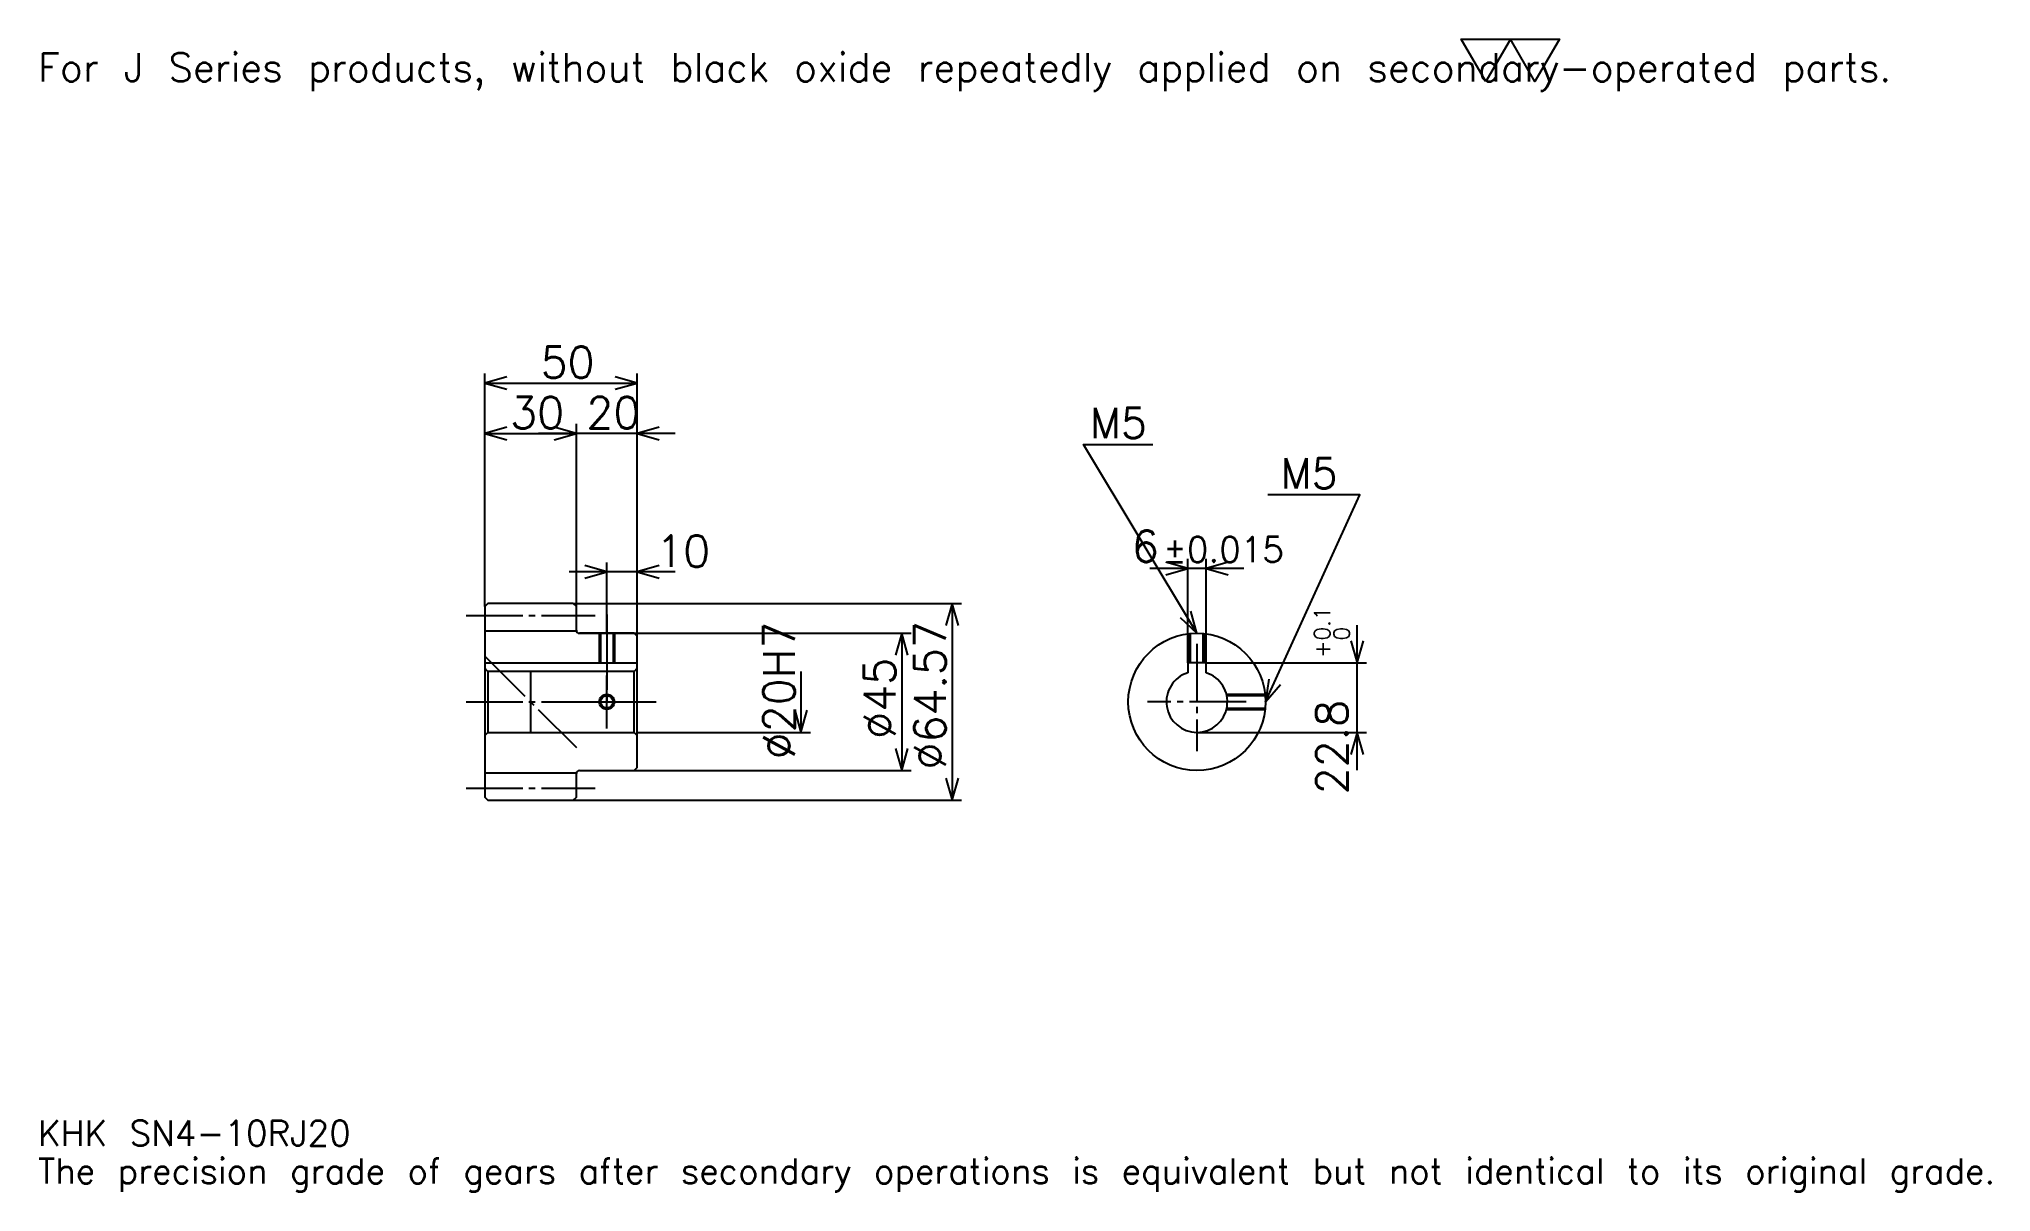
# Model space of a CAD drawing. Extents: x 21 to 661, y 8 to 386.
import ezdxf

# ---------------------------------------------------------------- set-up
doc = ezdxf.new("R2010")
doc.units = 0
doc.linetypes.add('DASHDOT', pattern=[24.782608, 18.586957, -2.065217, 2.065217, -2.065217])
doc.layers.get('0').update_dxf_attribs({"linetype": 'CONTINUOUS'})
doc.layers.add('DASHDOT', color=6, linetype='DASHDOT')
doc.styles.add('KANJI', font='TXT', dxfattribs={"bigfont": 'BIGFONT'})

msp = doc.modelspace()

# ---------------------------------------------------------------- linework, layer by layer
at = {"color": 5}
for p, q in [((167.282593, 200.599487), (167.282593, 275.979919)), ((217.282593, 200.599487), (217.282593, 275.979919)), ((167.282593, 272.88208), (217.282593, 272.88208)), ((167.282593, 256.360352), (197.282593, 256.360352)), ((229.673889, 256.360352), (184.891296, 256.360352)), ((197.282593, 200.599487), (197.282593, 259.458191)), ((207.282593, 200.599487), (207.282593, 214.023407)), ((416.260864, 212.093475), (385.478241, 212.093475)), ((397.869568, 181.115219), (397.869568, 215.191299)), ((403.869568, 181.115219), (403.869568, 215.191299)), ((229.673889, 210.925568), (194.891296, 210.925568)), ((167.282593, 199.599487), (167.282593, 200.599487)), ((196.282593, 200.599487), (217.282593, 200.599487)), ((197.282593, 199.599487), (197.282593, 200.599487)), ((207.282593, 190.815216), (207.282593, 200.599487)), ((207.282593, 190.815216), (207.282593, 200.599487)), ((217.282593, 200.599487), (323.641296, 200.599487)), ((217.282593, 189.815216), (217.282593, 200.599487)), ((320.543457, 200.599487), (320.543457, 136.030945)), ((453.434753, 145.92392), (453.434753, 193.506516)), ((198.282593, 190.815216), (217.282593, 190.815216)), ((217.282593, 190.815216), (307.119568, 190.815216)), ((304.021729, 190.815216), (304.021729, 145.815216)), ((403.869568, 181.115219), (456.532593, 181.115219)), ((270.978241, 178.315216), (270.978241, 158.315216)), ((217.282593, 158.315216), (274.07605, 158.315216)), ((400.869568, 158.315216), (456.532593, 158.315216)), ((198.282593, 145.815216), (217.282593, 145.815216)), ((217.282593, 145.815216), (307.119568, 145.815216)), ((196.282593, 136.030945), (217.282593, 136.030945)), ((217.282593, 136.030945), (323.641296, 136.030945))]:
    msp.add_line(p, q, dxfattribs=at)
at = {"color": 4}
for p, q in [((167.282593, 191.599487), (197.282593, 191.599487)), ((167.282593, 181.115219), (217.282593, 181.115219)), ((216.282593, 178.315216), (217.282593, 179.315216)), ((168.282593, 178.315216), (168.282593, 158.315216)), ((216.282593, 158.315216), (217.282593, 157.315216)), ((167.282593, 145.030945), (197.282593, 145.030945))]:
    msp.add_line(p, q, dxfattribs=at)
at = {"color": 7}
msp.add_line((182.282593, 178.641296), (182.282593, 157.989136), dxfattribs=at)
msp.add_lwpolyline([(495.652161, 371.739136), (487.597809, 385.700012), (519.815186, 385.700012), (511.760864, 371.739136), (503.706512, 385.700012), (495.652161, 371.739136)], dxfattribs=at)
at = {"color": 5}
for points in [[(174.510849, 274.947327), (167.282593, 272.88208), (174.510849, 270.816895)], [(210.054337, 270.816895), (217.282593, 272.88208), (210.054337, 274.947327)], [(174.510849, 258.425568), (167.282593, 256.360352), (174.510849, 254.295135)], [(190.054337, 254.295135), (197.282593, 256.360352), (190.054337, 258.425568)], [(190.054337, 254.295135), (197.282593, 256.360352), (190.054337, 258.425568)], [(224.510849, 258.425568), (217.282593, 256.360352), (224.510849, 254.295135)], [(400.869568, 190.815216), (363.695618, 252.771729), (386.413025, 252.771729)], [(423.369537, 168.315216), (454.347809, 236.25), (424.195648, 236.25)], [(200.054337, 208.860352), (207.282593, 210.925568), (200.054337, 212.990784)], [(224.510849, 212.990784), (217.282593, 210.925568), (224.510849, 208.860352)], [(390.641296, 210.028259), (397.869568, 212.093475), (390.641296, 214.158691)], [(411.097809, 214.158691), (403.869568, 212.093475), (411.097809, 210.028259)], [(322.608673, 193.371231), (320.543457, 200.599487), (318.478241, 193.371231)], [(395.37973, 195.950851), (400.869568, 190.815216), (398.92157, 198.075943)], [(306.086945, 183.58696), (304.021729, 190.815216), (301.956512, 183.58696)], [(451.369537, 188.343475), (453.434753, 181.115219), (455.499969, 188.343475)], [(424.489471, 175.748825), (423.369537, 168.315216), (428.24762, 174.03511)], [(268.913025, 165.543472), (270.978241, 158.315216), (273.043457, 165.543472)], [(455.499969, 151.08696), (453.434753, 158.315216), (451.369537, 151.08696)], [(301.956512, 153.043472), (304.021729, 145.815216), (306.086945, 153.043472)], [(318.478241, 143.259201), (320.543457, 136.030945), (322.608673, 143.259201)]]:
    msp.add_lwpolyline(points, dxfattribs=at)
at = {"color": 4}
for points in [[(197.282593, 191.815216), (197.282593, 199.599487), (196.282593, 200.599487), (168.282593, 200.599487), (167.282593, 199.599487), (167.282593, 157.315216)], [(198.282593, 145.815216), (216.282593, 145.815216), (217.282593, 146.815216), (217.282593, 189.815216), (216.282593, 190.815216), (198.282593, 190.815216)], [(204.782593, 190.815216), (204.782593, 181.115219)], [(205.21759, 190.815216), (205.21759, 181.115219)], [(209.347595, 190.815216), (209.347595, 181.115219)], [(209.782593, 190.815216), (209.782593, 181.115219)], [(398.369568, 181.115219), (398.369568, 190.675903)], [(398.804565, 181.115219), (398.804565, 190.720261)], [(402.93457, 181.115219), (402.93457, 190.720261)], [(403.369568, 181.115219), (403.369568, 190.675903)], [(167.282593, 157.315216), (168.282593, 158.315216), (216.282593, 158.315216), (216.282593, 178.315216), (168.282593, 178.315216), (167.282593, 179.315216)], [(403.869568, 177.854614), (403.869568, 181.115219), (397.869568, 181.115219), (397.869568, 177.854614)], [(410.552002, 170.815216), (423.230225, 170.815216)], [(410.654022, 170.380219), (423.274597, 170.380219)], [(410.552002, 165.815216), (423.230225, 165.815216)], [(410.654022, 166.250214), (423.274597, 166.250214)], [(167.282593, 157.315216), (167.282593, 137.030945), (168.282593, 136.030945), (196.282593, 136.030945), (197.282593, 137.030945), (197.282593, 144.815216)]]:
    msp.add_lwpolyline(points, dxfattribs=at)
for centre, radius in [((400.869568, 168.315216), 22.5), ((207.282593, 168.315216), 2.065)]:
    msp.add_circle(centre, radius, dxfattribs=at)
at = {"color": 7}
msp.add_circle((207.282593, 168.315216), 2.5, dxfattribs=at)
at = {"color": 4}
for centre, radius, start, end in [((198.282593, 191.815216), 1, 180, 270), ((400.869568, 168.315216), 10, 107.457602748, 72.542397252), ((198.282593, 144.815216), 1, 90, 180)]:
    msp.add_arc(centre, radius, start, end, dxfattribs=at)
at = {"layer": 'DASHDOT', "color": 7}
for p, q in [((161.086945, 196.599487), (203.478241, 196.599487)), ((207.282593, 190.815216), (207.282593, 168.315216)), ((400.869568, 187.310867), (400.869568, 152.119568)), ((167.282593, 183.315216), (197.282593, 153.315216)), ((161.086945, 168.315216), (223.478241, 168.315216)), ((417.065186, 168.315216), (384.673889, 168.315216)), ((161.086945, 140.030945), (203.478241, 140.030945))]:
    msp.add_line(p, q, dxfattribs=at)
for points in [[(207.282593, 197.010864), (207.282593, 174.919571)], [(207.282593, 159.619568), (207.282593, 177.010864)], [(198.586945, 168.315216), (215.978241, 168.315216)]]:
    msp.add_lwpolyline(points, dxfattribs=at)

# ---------------------------------------------------------------- texts
at = {"color": 7, "style": 'KANJI'}
for s, height, p in [('For J Series products, without black oxide repeatedly applied on secondary-operated parts.', 9.293478, (20.652174, 371.739136)), ('50', 10.326087, (185.570633, 274.534271)), ('30', 10.326087, (175.570633, 258.012512)), ('20', 10.326087, (200.570633, 258.012512)), ('M5', 9.913044, (365.760864, 254.836945)), ('M5', 9.913044, (428.32608, 238.315216)), ('6', 10.326087, (379.554474, 214.158691)), ('10', 10.326087, (223.478241, 212.577759)), ('%%p0.015', 8.26087, (389.776001, 214.158691)), ('KHK SN4-10RJ20', 8.26087, (20.652174, 22.717392)), ('The precision grade of gears after secondary operations is equivalent but not identical to its original grade.', 8.26087, (20.652174, 10.326087))]:
    msp.add_text(s, height=height, dxfattribs=at).set_placement(p)
for s, height, p in [('%%c20H7', 10.326087, (268.913025, 149.470108)), ('%%c64.57', 10.326087, (318.478241, 146.114136)), ('0.1', 5.163043, (444.554321, 188.469849)), ('0', 5.163043, (450.956482, 188.469849)), ('+', 5.163043, (444.554321, 182.687241)), ('%%c45', 10.326087, (301.956512, 156.182068)), ('22.8', 10.326087, (450.336914, 137.991837))]:
    msp.add_text(s, height=height, rotation=90, dxfattribs=at).set_placement(p)

doc.saveas('drawing.dxf')
